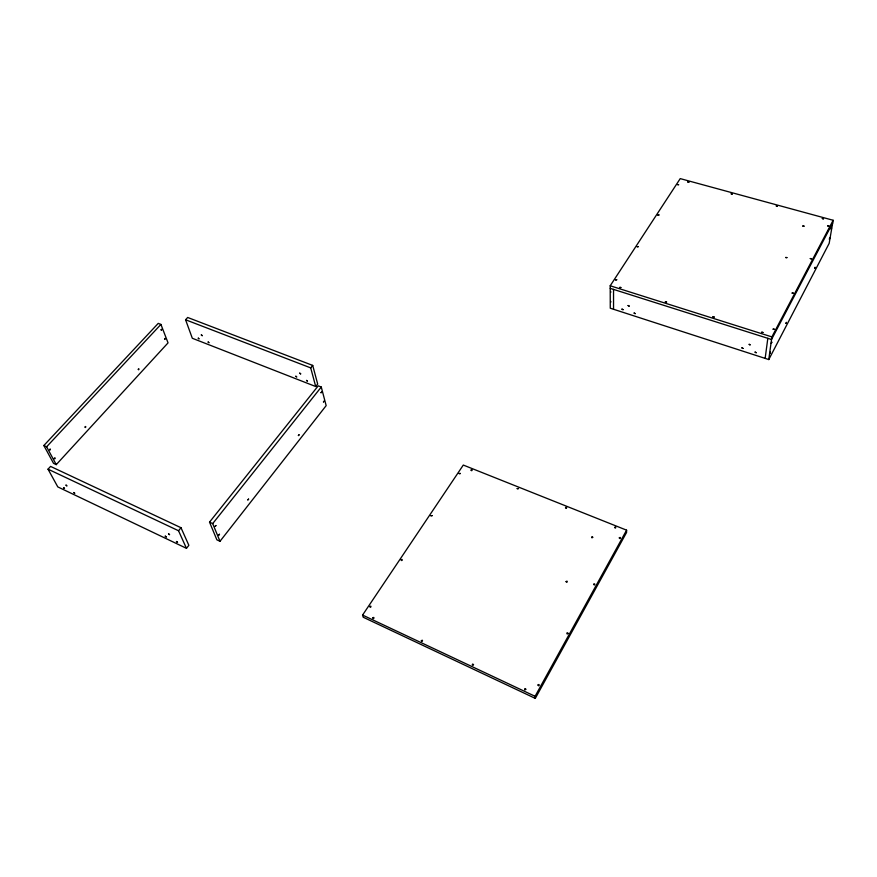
<?xml version="1.0" encoding="UTF-8"?>
<svg xmlns="http://www.w3.org/2000/svg" width="877" height="877" viewBox="0 0 877 877"><rect width="100%" height="100%" fill="white"/><g stroke="black" fill="none" stroke-linecap="round" stroke-linejoin="round"><path stroke-width="1.32" d="M613.538 309.274L613.538 289.399M626.595 530.168L626.562 532.471L535.288 698.388L363.199 617.233L362.574 615.073L463.297 465.062L626.595 530.168L535.08 696.294L535.288 698.388M765.15 358.386L767.824 338.314M768.778 359.559L771.881 336.9L833.15 220.27L680.234 178.612L610.206 285.781L610.271 308.211L768.778 359.559L829.171 243.346L833.15 220.27M610.809 291.679L610.809 292.282M610.831 301.491L610.831 302.083M832.701 222.901L771.519 339.487L610.217 288.347M219.995 541.295L326.167 405.623L321.267 387.031L318.23 385.847L209.526 522.133L216.871 539.826L219.995 541.295L212.694 523.602L209.526 522.133M212.694 523.602L321.267 387.031M186.461 548.333L188.862 545.33L180.991 527.724L50.57 466.411L48.027 469.173L57.794 486.899L186.461 548.333L178.535 530.749L48.027 469.173M315.709 386.527L317.682 384.06L312.716 365.413L187.678 317.474L185.573 319.765L192.315 338.27L315.709 386.527L310.71 367.891L185.573 319.765M178.535 530.749L180.991 527.724M310.71 367.891L312.716 365.413M56.249 464.635L168.044 342.874L160.919 324.424L158.233 323.383L43.85 445.516L53.53 463.352L56.249 464.635L46.613 446.799L43.85 445.516M46.613 446.799L160.919 324.424M610.206 285.781L771.881 336.9M362.574 615.073L535.08 696.294M677.57 184.63L678.71 184.729L677.614 184.532M665.347 301.896L666.586 302.039L665.347 301.896M215.139 526.386L215.895 525.564L215.139 526.386M218.724 535.123L219.48 534.301L218.724 535.123M658.956 214.942L657.794 215.029L658.956 214.942M247.862 499.901L248.586 499.123L247.862 499.901M638.313 246.623L637.13 246.711L638.313 246.623M619.294 537.886C620.412 540.079 621.146 536.176 619.294 537.886M614.645 527.439C615.753 529.598 616.487 525.751 614.645 527.439M620.85 287.492L619.644 287.459L620.85 287.492M616.717 279.763L615.501 279.851L616.717 279.763M298.399 435.551L299.068 434.828L298.399 435.551M593.652 584.29C594.759 586.603 595.571 582.492 593.652 584.29M592.731 537.239C591.416 539.289 591.076 535.354 592.731 537.239M321.037 392.721L321.673 392.041L321.037 392.721M323.47 401.896L324.106 401.217L323.47 401.896M568.033 633.347C566.608 635.628 566.301 631.221 568.033 633.347M566.093 581.594C567.167 583.885 568.022 579.807 566.093 581.594M566.608 507.794C565.292 509.767 565.007 505.974 566.608 507.794M769.984 353.124L770.423 352.126L769.984 353.124M771.343 343.225L771.771 342.194L771.343 343.225M537.996 685.003C539.081 687.579 540.079 683.03 537.996 685.003M525.794 689.212C524.293 691.624 524.062 686.965 525.794 689.212M786 323.405L786.428 322.429L786 323.405M518.482 488.577L517.178 488.653L518.482 488.577M814.689 268.307L815.073 267.353L814.689 268.307M473.514 664.645C471.99 666.991 471.859 662.475 473.514 664.645M829.39 239.114L829.774 238.182L829.39 239.114M831.133 229.029L831.517 228.13L831.133 229.029M471.081 470.105C471.99 472.067 472.889 468.526 471.081 470.105M165.238 536.165L166.29 536.943L165.238 536.165M460.392 473.503L459.099 473.58L460.392 473.503M168.559 533.907L169.612 534.696L168.603 533.863M198.224 338.204L199.101 338.95L198.334 338.127M201.326 334.948L202.247 335.65L201.326 334.948M421.344 640.703C422.254 643.126 423.416 638.829 421.344 640.703M49.616 449.572C50.175 451.337 50.976 447.588 49.616 449.572M54.363 458.386C54.944 460.118 55.668 456.402 54.363 458.386M432.164 515.632L430.848 515.709L432.164 515.632M85.069 427.044C85.584 428.787 86.33 425.137 85.069 427.044M208.134 342.074L209.044 342.764L208.178 342.019M176.452 541.504L177.505 542.293L176.452 541.504M138.292 369.305C138.654 371.059 139.553 367.485 138.292 369.305M401.151 559.888C402.006 562.08 403.124 558.167 401.151 559.888M161.105 329.774C161.456 331.539 162.333 328.02 161.105 329.774M164.646 338.884C165.008 340.627 165.808 337.119 164.646 338.884M372.835 617.901C373.679 620.247 374.896 616.071 372.835 617.901M369.842 606.577C370.653 608.901 371.914 604.779 369.842 606.577M621.968 309.132L623.032 309.691L621.968 309.132M628.096 305.525L629.171 306.084L628.096 305.525M634.126 313.056L635.189 313.615L634.126 313.056M295.823 376.277L296.777 377L295.878 376.233M299.704 373.153L300.668 373.876L299.704 373.153M828.809 225.948L827.581 225.827L828.809 225.948M823.492 218.779L822.308 218.559L823.492 218.779M811.521 258.792L810.293 258.562L811.521 258.792M306.533 380.454L307.487 381.177L306.588 380.41M793.4 293.203L792.128 293.071L793.4 293.203M774.413 329.303L773.108 329.149L774.413 329.303M804.034 226.145L802.806 226.025L804.034 226.145M741.898 347.862L743.027 348.443L741.898 347.862M786.91 257.63L785.671 257.498L786.91 257.63M762.935 332.449L761.631 332.295L762.935 332.449M749.144 344.376L750.273 344.968L749.21 344.299M755.086 352.115L756.215 352.707L755.086 352.115M776.277 206.007L777.439 206.216L776.353 205.92M712.946 316.794L714.185 317.057L712.946 316.794M732.361 193.927L731.199 193.817L732.361 193.927M688.949 182.076L687.809 181.977L688.949 182.076M63.55 487.634L64.503 488.478L63.615 487.623M66.005 485.134L66.948 485.979L66.071 485.113M73.843 492.545L74.786 493.378L73.909 492.534"/></g></svg>
